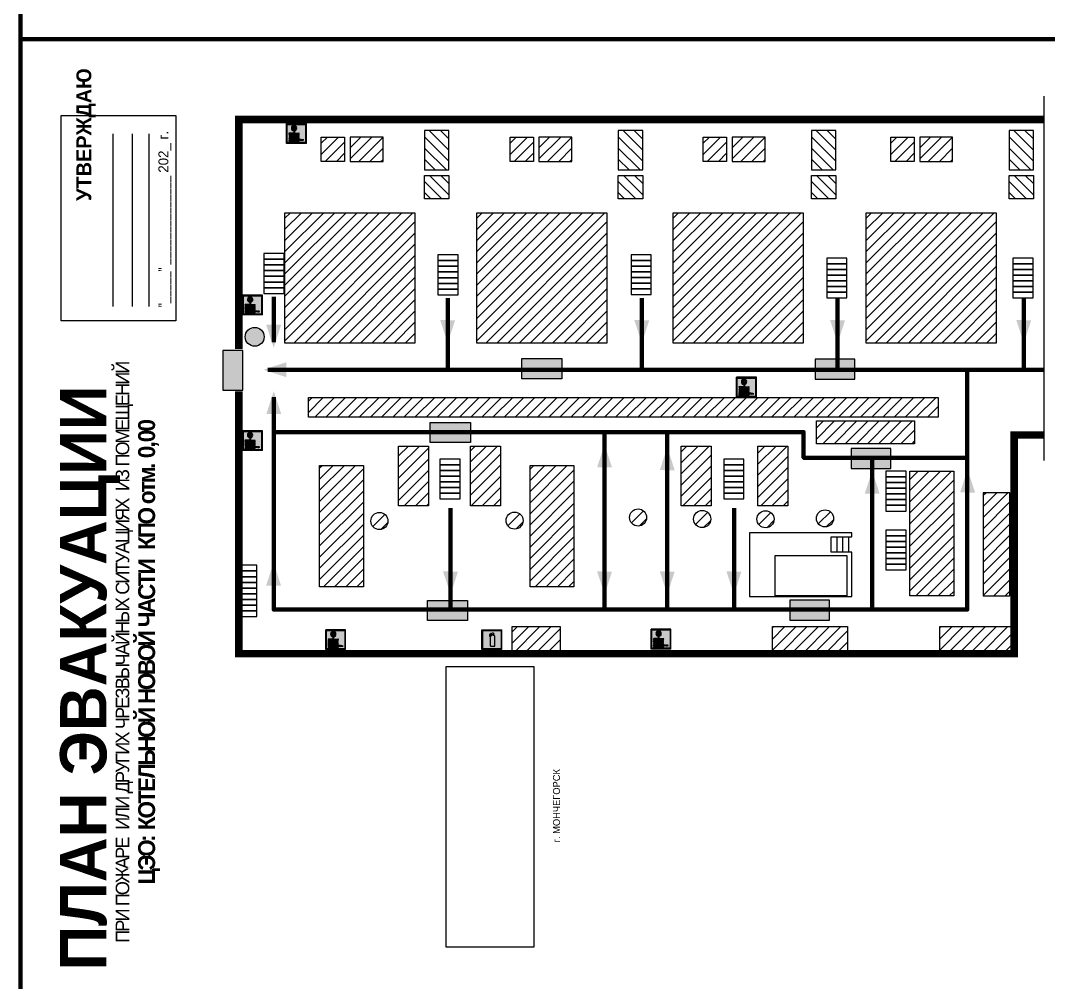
# Model space of a CAD drawing. Header units: millimetres. Extents: x 13114 to 67229, y 22859 to 38520.
# Drawn here: x 29371.4 to 29785.7, y 25475.5 to 25863 of the extents above; entities that cross this region are included whole.
import ezdxf

# ---------------------------------------------------------------- set-up
doc = ezdxf.new("R2010")
doc.units = ezdxf.units.MM
doc.layers.add('План_Штампы', color=7, linetype='Continuous')
doc.styles.add('обычный', font='arial.ttf')
picture_1 = doc.add_image_def('image1.jpg', size_in_pixel=(337, 105))
pattern_1 = [(45, (761.4002, 20790.313), (-2.24506403, 2.24506403), [])]

# ---------------------------------------------------------------- blocks, each defined once
blk = doc.blocks.new('A$C32E8229D')
at = {"true_color": 0xffffff}
blk.add_hatch(color=7, dxfattribs=at).paths.add_polyline_path([(0, 0), (0, -8), (16, -8), (16, 0)])
h = blk.add_hatch(color=126)
h.paths.add_polyline_path([(0.2, -0.2), (15.8, -0.2), (15.8, -7.8), (0.2, -7.8)])
h.paths.add_polyline_path([(13.49, -2.05), (12.08, -2.05), (11.37, -2.63, 0.162397), (11.29, -2.84), (11.29, -3.63), (10.35, -3.63), (10.35, -4.05), (11.68, -4.05), (11.68, -3.48), (12.26, -4.28), (11.29, -5.1), (11.29, -6.78), (11.85, -6.78), (11.85, -5.44), (12.8, -4.64), (12.8, -5.94), (14.46, -5.94), (14.46, -5.39), (13.45, -5.39), (13.45, -3.97), (12.46, -2.59), (13.15, -2.59), (13.69, -3.34), (14.18, -3)], flags=16)
h.paths.add_polyline_path([(10.74, -1.82, 1), (11.8, -1.82, 1)], flags=16)
h.paths.add_polyline_path([(9.39, -3.59), (5.99, -3.59), (6.56, -3.03), (5.91, -3.03), (5.1, -3.83), (5.91, -4.64), (6.56, -4.64), (5.99, -4.09), (9.39, -4.09)], flags=16)
h.paths.add_polyline_path([(4.29, -1.08), (1.72, -1.08), (1.72, -6.6), (4.29, -6.6)], flags=16)
at = {"color": 126}
blk.add_lwpolyline([(16, -8), (0, -8), (0, 0), (16, 0)], close=True, dxfattribs=at)
blk = doc.blocks.new('A$C37112FD5')
at = {"true_color": 0xf5f5ff}
h = blk.add_hatch(color=7, dxfattribs=at)
h.dxf.hatch_style = 1
h.paths.add_polyline_path([(12.8, -7.4), (0, -7.4), (0, -20.2), (12.8, -20.2)])
h.paths.add_polyline_path([(12.29, -7.91), (12.29, -19.69), (0.51, -19.69), (0.51, -7.91)], flags=16)
h.paths.add_polyline_path([(4.98, -9.04, -0.42597), (5.17, -9.22), (5.17, -12.25), (5.17, -15.29, -0.432244), (4.98, -15.47), (4.83, -15.47, -0.42597), (4.64, -15.29), (4.64, -12.25), (4.64, -9.22, -0.432244), (4.83, -9.04)], flags=0)
h.paths.add_polyline_path([(4.28, -9.22), (4.28, -12.25), (4.28, -15.29, -0.432244), (4.09, -15.47), (3.94, -15.47, -0.42597), (3.75, -15.29), (3.75, -12.25), (3.75, -9.22, -0.432244), (3.94, -9.04), (4.09, -9.04, -0.42597)], flags=0)
h.paths.add_polyline_path([(5.72, -9.04), (5.87, -9.04, -0.42597), (6.06, -9.22), (6.06, -12.25), (6.06, -15.29, -0.432244), (5.87, -15.47), (5.72, -15.47, -0.42597), (5.53, -15.29), (5.53, -12.25), (5.53, -9.22, -0.432244)], flags=0)
h.paths.add_polyline_path([(6.42, -8.9), (6.5, -8.9, -0.42597), (6.69, -9.08), (6.69, -12.03), (8.21, -12.03, -15.824349), (8.21, -12.47), (6.69, -12.47), (6.69, -15.42, -0.432244), (6.5, -15.6), (6.42, -15.6)], flags=0)
h.paths.add_polyline_path([(3.39, -9.22), (3.39, -12.25), (3.39, -15.29, -0.432244), (3.2, -15.47), (3.05, -15.47, -0.42597), (2.85, -15.29), (2.85, -12.25), (2.85, -9.22, -0.432244), (3.05, -9.04), (3.2, -9.04, -0.42597)], flags=0)
h.paths.add_polyline_path([(2.5, -9.22), (2.5, -16.71), (1.96, -16.71), (1.96, -9.22, -0.432244), (2.15, -9.04), (2.31, -9.04, -0.42597)], flags=0)
h.paths.add_polyline_path([(1.61, -8.9), (1.61, -15.6), (1.57, -15.6, -0.42597), (1.37, -15.42), (1.37, -12.03), (1.37, -9.09, -0.432244), (1.57, -8.9)], flags=0)
h.paths.add_polyline_path([(9.76, -10.81), (9.76, -12.03), (8.49, -12.03, -0.336371)], flags=0)
h.paths.add_polyline_path([(8.49, -12.47), (9.76, -12.47), (9.76, -13.7, -0.336371)], flags=0)
h.paths.add_polyline_path([(10.11, -10.81, -0.336371), (11.38, -12.03), (10.11, -12.03)], flags=0)
h.paths.add_polyline_path([(10.11, -12.47), (11.38, -12.47, -0.336371), (10.11, -13.7)], flags=0)
h.paths.add_polyline_path([(2.5, -16.84), (2.5, -17.05), (1.97, -17.05), (1.97, -16.84)], flags=0)
h.paths.add_polyline_path([(2.5, -17.24, -0.033778), (2.24, -18.6, -0.033778), (1.97, -17.24)], flags=0)
h = blk.add_hatch(color=242)
h.dxf.hatch_style = 1
h.paths.add_polyline_path([(12.29, -7.91), (0.51, -7.91), (0.51, -19.69), (12.29, -19.69)])
h.paths.add_polyline_path([(6.42, -15.6), (6.42, -8.9), (6.5, -8.9, -0.42597), (6.69, -9.08), (6.69, -12.03), (8.21, -12.03, -15.824349), (8.21, -12.47), (6.69, -12.47), (6.69, -15.42, -0.432244), (6.5, -15.6)], flags=16)
h.paths.add_polyline_path([(5.87, -15.47), (5.72, -15.47, -0.42597), (5.53, -15.29), (5.53, -12.25), (5.53, -9.22, -0.432244), (5.72, -9.04), (5.87, -9.04, -0.42597), (6.06, -9.22), (6.06, -12.25), (6.06, -15.29, -0.432244)], flags=16)
h.paths.add_polyline_path([(4.98, -15.47), (4.83, -15.47, -0.42597), (4.64, -15.29), (4.64, -12.25), (4.64, -9.22, -0.432244), (4.83, -9.04), (4.98, -9.04, -0.42597), (5.17, -9.22), (5.17, -12.25), (5.17, -15.29, -0.432244)], flags=16)
h.paths.add_polyline_path([(4.09, -15.47), (3.94, -15.47, -0.42597), (3.75, -15.29), (3.75, -12.25), (3.75, -9.22, -0.432244), (3.94, -9.04), (4.09, -9.04, -0.42597), (4.28, -9.22), (4.28, -12.25), (4.28, -15.29, -0.432244)], flags=16)
h.paths.add_polyline_path([(3.2, -15.47), (3.05, -15.47, -0.42597), (2.85, -15.29), (2.85, -12.25), (2.85, -9.22, -0.432244), (3.05, -9.04), (3.2, -9.04, -0.42597), (3.39, -9.22), (3.39, -12.25), (3.39, -15.29, -0.432244)], flags=16)
h.paths.add_polyline_path([(2.5, -17.05), (1.97, -17.05), (1.97, -16.84), (2.5, -16.84)], flags=16)
h.paths.add_polyline_path([(2.5, -17.24, -0.033778), (2.24, -18.6, -0.033778), (1.97, -17.24)], flags=16)
h.paths.add_polyline_path([(2.5, -16.71), (1.96, -16.71), (1.96, -9.22, -0.432244), (2.15, -9.04), (2.31, -9.04, -0.42597), (2.5, -9.22)], flags=16)
h.paths.add_polyline_path([(1.61, -15.6), (1.57, -15.6, -0.42597), (1.37, -15.42), (1.37, -12.03), (1.37, -9.09, -0.432244), (1.57, -8.9), (1.61, -8.9)], flags=16)
h.paths.add_polyline_path([(8.49, -12.47), (9.76, -12.47), (9.76, -13.7, -0.336371)], flags=0)
h.paths.add_polyline_path([(10.11, -13.7), (10.11, -12.47), (11.38, -12.47, -0.336371)], flags=0)
h.paths.add_polyline_path([(8.49, -12.03, -0.336371), (9.76, -10.81), (9.76, -12.03)], flags=0)
h.paths.add_polyline_path([(10.11, -12.03), (10.11, -10.81, -0.336371), (11.38, -12.03)], flags=0)
h = blk.add_hatch(color=7, dxfattribs=at)
h.dxf.hatch_style = 1
h.paths.add_polyline_path([(1.61, -8.9), (1.57, -8.9, 0.432244), (1.37, -9.09), (1.37, -12.03), (1.37, -15.42, 0.42597), (1.57, -15.6), (1.61, -15.6)])
h.paths.add_polyline_path([(2.5, -9.22, 0.42597), (2.31, -9.04), (2.15, -9.04, 0.432244), (1.96, -9.22), (1.96, -16.71), (2.5, -16.71)])
h.paths.add_polyline_path([(2.5, -16.84), (1.97, -16.84), (1.97, -17.05), (2.5, -17.05)])
h.paths.add_polyline_path([(2.5, -17.24), (1.97, -17.24, 0.033778), (2.24, -18.6, 0.033778)])
h.paths.add_polyline_path([(3.39, -12.25), (3.39, -9.22, 0.42597), (3.2, -9.04), (3.05, -9.04, 0.432244), (2.85, -9.22), (2.85, -12.25), (2.85, -15.29, 0.42597), (3.05, -15.47), (3.2, -15.47, 0.432244), (3.39, -15.29)])
h.paths.add_polyline_path([(4.28, -12.25), (4.28, -9.22, 0.42597), (4.09, -9.04), (3.94, -9.04, 0.432244), (3.75, -9.22), (3.75, -12.25), (3.75, -15.29, 0.42597), (3.94, -15.47), (4.09, -15.47, 0.432244), (4.28, -15.29)])
h.paths.add_polyline_path([(5.17, -12.25), (5.17, -9.22, 0.42597), (4.98, -9.04), (4.83, -9.04, 0.432244), (4.64, -9.22), (4.64, -12.25), (4.64, -15.29, 0.42597), (4.83, -15.47), (4.98, -15.47, 0.432244), (5.17, -15.29)])
h.paths.add_polyline_path([(6.06, -12.25), (6.06, -9.22, 0.42597), (5.87, -9.04), (5.72, -9.04, 0.432244), (5.53, -9.22), (5.53, -12.25), (5.53, -15.29, 0.42597), (5.72, -15.47), (5.87, -15.47, 0.432244), (6.06, -15.29)])
h.paths.add_polyline_path([(6.69, -12.47), (8.21, -12.47, 15.824349), (8.21, -12.03), (6.69, -12.03), (6.69, -9.08, 0.42597), (6.5, -8.9), (6.42, -8.9), (6.42, -15.6), (6.5, -15.6, 0.432244), (6.69, -15.42)])
h.paths.add_polyline_path([(8.49, -12.47), (9.76, -12.47), (9.76, -13.7, -0.336371)], flags=16)
h.paths.add_polyline_path([(8.49, -12.03, -0.336371), (9.76, -10.81), (9.76, -12.03)], flags=16)
h.paths.add_polyline_path([(10.11, -12.47), (11.38, -12.47, -0.336371), (10.11, -13.7)], flags=16)
h.paths.add_polyline_path([(10.11, -12.03), (10.11, -10.81, -0.336371), (11.38, -12.03)], flags=16)
h = blk.add_hatch(color=242)
h.dxf.hatch_style = 1
h.paths.add_polyline_path([(9.76, -10.81, 0.336371), (8.49, -12.03), (9.76, -12.03)])
h.paths.add_polyline_path([(10.11, -10.81), (10.11, -12.03), (11.38, -12.03, 0.336371)])
h.paths.add_polyline_path([(11.38, -12.47), (10.11, -12.47), (10.11, -13.7, 0.336371)])
h.paths.add_polyline_path([(9.76, -12.47), (8.49, -12.47, 0.336371), (9.76, -13.7)])
at = {"color": 242, "lineweight": 5}
for p, q in [((0, -20.2), (0, -7.4)), ((0, -7.4), (12.8, -7.4)), ((1.37, -12.03), (1.37, -9.08)), ((1.37, -12.03), (1.37, -15.42)), ((1.57, -8.9), (1.61, -8.9)), ((1.61, -8.9), (1.61, -15.6)), ((1.96, -16.71), (1.96, -9.22)), ((2.15, -9.04), (2.31, -9.04)), ((2.5, -16.71), (2.5, -9.22)), ((2.85, -12.25), (2.85, -9.22)), ((2.85, -12.25), (2.85, -15.29)), ((3.05, -9.04), (3.2, -9.04)), ((3.39, -12.25), (3.39, -9.22)), ((3.39, -12.25), (3.39, -15.29)), ((3.75, -12.25), (3.75, -9.22)), ((3.75, -12.25), (3.75, -15.29)), ((3.94, -9.04), (4.09, -9.04)), ((4.28, -12.25), (4.28, -9.22)), ((4.28, -12.25), (4.28, -15.29)), ((4.64, -12.25), (4.64, -9.22)), ((4.64, -12.25), (4.64, -15.29)), ((4.83, -9.04), (4.98, -9.04)), ((5.17, -12.25), (5.17, -9.22)), ((5.17, -12.25), (5.17, -15.29)), ((5.53, -12.25), (5.53, -9.22)), ((5.53, -12.25), (5.53, -15.29)), ((5.72, -9.04), (5.87, -9.04)), ((6.06, -12.25), (6.06, -9.22)), ((6.06, -12.25), (6.06, -15.29)), ((6.42, -8.9), (6.42, -15.6)), ((6.5, -8.9), (6.42, -8.9)), ((6.69, -12.03), (6.69, -9.08)), ((8.21, -12.03), (6.69, -12.03)), ((8.21, -12.47), (6.69, -12.47)), ((6.69, -12.47), (6.69, -15.42)), ((9.76, -12.03), (8.49, -12.03)), ((9.76, -12.47), (8.49, -12.47)), ((9.76, -10.81), (9.76, -12.03)), ((9.76, -12.47), (9.76, -13.7)), ((10.11, -10.81), (10.11, -12.03)), ((11.38, -12.03), (10.11, -12.03)), ((11.38, -12.47), (10.11, -12.47)), ((10.11, -12.47), (10.11, -13.7)), ((12.8, -20.2), (12.8, -7.4)), ((1.57, -15.6), (1.61, -15.6)), ((1.96, -16.71), (2.5, -16.71)), ((1.97, -16.84), (2.5, -16.84)), ((1.97, -17.05), (1.97, -16.84)), ((2.5, -17.05), (1.97, -17.05)), ((1.97, -17.24), (2.5, -17.24)), ((2.5, -16.84), (2.5, -17.05)), ((3.05, -15.47), (3.2, -15.47)), ((3.94, -15.47), (4.09, -15.47)), ((4.83, -15.47), (4.98, -15.47)), ((5.72, -15.47), (5.87, -15.47)), ((6.42, -15.6), (6.5, -15.6)), ((0, -20.2), (12.8, -20.2))]:
    blk.add_line(p, q, dxfattribs=at)
blk.add_lwpolyline([(0.51, -7.91), (12.29, -7.91), (12.29, -19.69), (0.51, -19.69)], close=True, dxfattribs=at)
for centre, radius, start, end in [((1.56, -9.09), 0.182, 87.10267, 180.60715), ((2.15, -9.22), 0.182, 87.10267, 180.60715), ((2.32, -9.22), 0.182, 359.39285, 92.89733), ((3.04, -9.22), 0.182, 87.10267, 180.60715), ((3.21, -9.22), 0.182, 359.39285, 92.89733), ((3.93, -9.22), 0.182, 87.10267, 180.60715), ((4.1, -9.22), 0.182, 359.39285, 92.89733), ((4.82, -9.22), 0.182, 87.10267, 180.60715), ((4.99, -9.22), 0.182, 359.39285, 92.89733), ((5.71, -9.22), 0.182, 87.10267, 180.60715), ((5.88, -9.22), 0.182, 359.39285, 92.89733), ((6.51, -9.09), 0.182, 359.39285, 92.89733), ((9.93, -12.25), 1.74, 187.23185, 172.76815), ((9.93, -12.25), 1.46, 96.99266, 171.35851), ((9.93, -12.25), 1.46, 188.64149, 263.00734), ((9.93, -12.25), 1.46, 8.64149, 83.00734), ((9.93, -12.25), 1.46, 276.99266, 351.35851), ((1.56, -15.42), 0.182, 179.39285, 272.89733), ((12.17, -15.98), 10.27, 187.04098, 194.7793), ((-7.7, -15.98), 10.27, 345.2207, 352.95902), ((3.04, -15.29), 0.182, 179.39285, 272.89733), ((3.21, -15.29), 0.182, 267.10267, 0.60715), ((3.93, -15.29), 0.182, 179.39285, 272.89733), ((4.1, -15.29), 0.182, 267.10267, 0.60715), ((4.82, -15.29), 0.182, 179.39285, 272.89733), ((4.99, -15.29), 0.182, 267.10267, 0.60715), ((5.71, -15.29), 0.182, 179.39285, 272.89733), ((5.88, -15.29), 0.182, 267.10267, 0.60715), ((6.51, -15.42), 0.182, 267.10267, 0.60715)]:
    blk.add_arc(centre, radius, start, end, dxfattribs=at)
blk = doc.blocks.new('A$C3AD82952')
at = {"true_color": 0xf5f5ff}
h = blk.add_hatch(color=7, dxfattribs=at)
h.dxf.hatch_style = 1
h.paths.add_polyline_path([(8.21, 8.73, 0.414214), (7.89, 9.05), (7.22, 9.05), (7.22, 9.92), (7.59, 9.92, 1), (7.57, 10.36), (7.22, 10.36), (7.22, 10.6), (6.43, 10.6), (6.43, 10.36), (6.01, 10.36), (4.74, 9.59), (4.74, 8.69), (4.98, 8.73), (4.98, 9.26), (6.12, 9.91), (6.43, 9.91), (6.43, 9.05), (5.76, 9.05, 0.414214), (5.44, 8.73), (5.44, 2.2), (8.21, 2.2)], flags=0)
h.paths.add_polyline_path([(12.8, 12.8), (0, 12.8), (0, 0), (12.8, 0)])
h.paths.add_polyline_path([(0.51, 12.29), (12.29, 12.29), (12.29, 0.51), (0.51, 0.51)], flags=16)
h.paths.add_polyline_path([(4.74, 9.59), (6.01, 10.36), (6.43, 10.36), (6.43, 10.6), (7.22, 10.6), (7.22, 10.36), (7.59, 10.36, -0.94586), (7.59, 9.92), (7.22, 9.92), (7.22, 9.05), (7.89, 9.05, -0.414214), (8.21, 8.73), (8.21, 2.2), (5.44, 2.2), (5.44, 8.73, -0.414214), (5.76, 9.05), (6.43, 9.05), (6.43, 9.91), (6.12, 9.91), (4.98, 9.26), (4.98, 8.73), (4.74, 8.69)], flags=0)
h = blk.add_hatch(color=242)
h.dxf.hatch_style = 1
h.paths.add_polyline_path([(12.29, 12.29), (0.51, 12.29), (0.51, 0.51), (12.29, 0.51)])
h.paths.add_polyline_path([(4.74, 8.69), (4.74, 9.59), (6.01, 10.36), (6.43, 10.36), (6.43, 10.6), (7.22, 10.6), (7.22, 10.36), (7.59, 10.36, -0.94586), (7.59, 9.92), (7.22, 9.92), (7.22, 9.05), (7.89, 9.05, -0.414214), (8.21, 8.73), (8.21, 2.2), (5.44, 2.2), (5.44, 8.73, -0.414214), (5.76, 9.05), (6.43, 9.05), (6.43, 9.91), (6.12, 9.91), (4.98, 9.26), (4.98, 8.73)], flags=16)
h = blk.add_hatch(color=7, dxfattribs=at)
h.dxf.hatch_style = 1
h.paths.add_polyline_path([(8.21, 8.73, 0.414214), (7.89, 9.05), (7.22, 9.05), (7.22, 9.92), (7.59, 9.92, 1), (7.57, 10.36), (7.22, 10.36), (7.22, 10.6), (6.43, 10.6), (6.43, 10.36), (6.01, 10.36), (4.74, 9.59), (4.74, 8.69), (4.98, 8.73), (4.98, 9.26), (6.12, 9.91), (6.43, 9.91), (6.43, 9.05), (5.76, 9.05, 0.414214), (5.44, 8.73), (5.44, 2.2), (8.21, 2.2)])
at = {"color": 242, "lineweight": 5}
for p, q in [((0, 0), (0, 12.8)), ((0, 12.8), (12.8, 12.8)), ((6.01, 10.36), (4.74, 9.59)), ((4.74, 9.59), (4.74, 8.69)), ((4.74, 8.69), (4.98, 8.73)), ((4.98, 9.26), (6.12, 9.91)), ((4.98, 8.73), (4.98, 9.26)), ((5.44, 2.2), (5.44, 8.73)), ((5.76, 9.05), (6.43, 9.05)), ((6.01, 10.36), (6.43, 10.36)), ((6.12, 9.91), (6.43, 9.91)), ((7.22, 10.6), (6.43, 10.6)), ((6.43, 10.6), (6.43, 10.36)), ((6.43, 9.91), (6.43, 9.05)), ((7.22, 10.36), (7.22, 10.6)), ((7.59, 10.36), (7.22, 10.36)), ((7.22, 9.05), (7.22, 9.92)), ((7.59, 9.92), (7.22, 9.92)), ((7.89, 9.05), (7.22, 9.05)), ((8.21, 2.2), (8.21, 8.73)), ((12.8, 0), (12.8, 12.8)), ((0, 0), (12.8, 0)), ((5.44, 2.2), (8.21, 2.2))]:
    blk.add_line(p, q, dxfattribs=at)
blk.add_lwpolyline([(0.51, 12.29), (12.29, 12.29), (12.29, 0.51), (0.51, 0.51)], close=True, dxfattribs=at)
for centre, radius, start, end in [((5.76, 8.73), 0.32, 90, 180), ((7.58, 10.14), 0.223, 273.18746, 86.81254), ((7.89, 8.73), 0.32, 0, 90)]:
    blk.add_arc(centre, radius, start, end, dxfattribs=at)
blk = doc.blocks.new('A$C7B8C2D5B')
at = {"lineweight": 0}
h = blk.add_hatch(color=5, dxfattribs=at)
h.dxf.hatch_style = 1
h.paths.add_polyline_path([(1.4, -3.02, 1), (-2.11, -3.02, 1)])
at = {"color": 5, "lineweight": 0}
blk.add_circle((-0.36, -3.02), 1.75, dxfattribs=at)
blk = doc.blocks.new('A$C7B4425F7')
at = {"true_color": 0xffffff}
blk.add_hatch(color=7, dxfattribs=at).paths.add_polyline_path([(0, 0), (-16, 0), (-16, -8), (0, -8)])
h = blk.add_hatch(color=126)
h.paths.add_polyline_path([(-0.2, -0.2), (-15.8, -0.2), (-15.8, -7.8), (-0.2, -7.8)])
h.paths.add_polyline_path([(-11.76, -2.03), (-11.76, -3.66), (-11.17, -3.66, -0.568275), (-11.17, -6.18), (-12.58, -6.18), (-12.58, -2.03)], flags=16)
h.paths.add_polyline_path([(-13.33, -4.12, -0.495768), (-13.59, -6.18), (-15.03, -6.18), (-15.03, -2.03), (-13.59, -2.03, -0.487973)], flags=16)
h.paths.add_polyline_path([(-10.25, -2.03), (-9.48, -2.03), (-9.48, -6.18), (-10.25, -6.18)], flags=16)
h.paths.add_polyline_path([(-13.84, -3.69), (-14.24, -3.69), (-14.24, -3.03), (-13.9, -3.03, -0.692621)], flags=0)
h.paths.add_polyline_path([(-9.15, -2.03), (-8.4, -2.03), (-8.04, -3.07), (-7.68, -2.03), (-6.93, -2.03), (-7.64, -4.1), (-6.93, -6.18), (-7.68, -6.18), (-8.04, -5.14), (-8.4, -6.18), (-9.15, -6.18), (-8.44, -4.1)], flags=16)
h.paths.add_polyline_path([(-11.76, -4.46), (-11.42, -4.46, -0.692621), (-11.36, -5.12), (-11.76, -5.12)], flags=0)
h.paths.add_polyline_path([(-13.9, -5.2), (-14.24, -5.2), (-14.24, -4.55), (-13.84, -4.55, -0.708038)], flags=0)
edge = h.paths.add_edge_path(flags=16)
edge.add_ellipse((-5.51, -4.08), major_axis=(0, 2.05), ratio=0.586184, start_angle=0, end_angle=360)
edge = h.paths.add_edge_path(flags=0)
edge.add_ellipse((-5.51, -4.08), major_axis=(0, 1.14), ratio=0.454828, start_angle=0, end_angle=360)
h.paths.add_polyline_path([(-4.13, -4.96, 0.377264), (-3.48, -4.52, 0.0555), (-3.16, -2.03), (-1.66, -2.03), (-1.66, -4.96), (-0.96, -4.96), (-0.96, -7.01), (-1.75, -7.01), (-1.75, -6.18), (-3.3, -6.18), (-3.3, -7.02), (-4.13, -7.02)], flags=16)
h.paths.add_polyline_path([(-2.73, -2.91), (-2.28, -2.91), (-2.28, -4.96), (-3.05, -4.96, 0.079136)], flags=0)
at = {"color": 126}
blk.add_lwpolyline([(-16, -8), (0, -8), (0, 0), (-16, 0)], close=True, dxfattribs=at)

msp = doc.modelspace()

# ---------------------------------------------------------------- hatches: boundary and pattern name
at = {"lineweight": 0}
h = msp.add_hatch(dxfattribs=at)
h.set_pattern_fill('ANSI31', color=256, angle=90)
h.set_pattern_definition([(135, (34559.976, -2939.9457), (-2.24506403, -2.24506403), [])])
h.paths.add_polyline_path([(29534.21, 25791.19), (29544.03, 25791.19), (29544.03, 25800.65), (29534.21, 25800.65)])
h.paths.add_polyline_path([(29544.03, 25818.76), (29534.21, 25818.76), (29534.21, 25802.86), (29544.03, 25802.86)])
h = msp.add_hatch(dxfattribs=at)
h.set_pattern_fill('ANSI31', color=256, angle=90)
h.set_pattern_definition([(135, (34638.0788, -2939.9457), (-2.24506403, -2.24506403), [])])
h.paths.add_polyline_path([(29612.31, 25791.19), (29622.14, 25791.19), (29622.14, 25800.65), (29612.31, 25800.65)])
h.paths.add_polyline_path([(29622.14, 25818.76), (29612.31, 25818.76), (29612.31, 25802.86), (29622.14, 25802.86)])
h = msp.add_hatch(dxfattribs=at)
h.set_pattern_fill('ANSI31', color=256, angle=90)
h.set_pattern_definition([(135, (34715.9283, -2939.9457), (-2.24506403, -2.24506403), [])])
h.paths.add_polyline_path([(29690.16, 25791.19), (29699.99, 25791.19), (29699.99, 25800.65), (29690.16, 25800.65)])
h.paths.add_polyline_path([(29699.99, 25818.76), (29690.16, 25818.76), (29690.16, 25802.86), (29699.99, 25802.86)])
h = msp.add_hatch(dxfattribs=at)
h.set_pattern_fill('ANSI31', color=256, angle=90)
h.set_pattern_definition([(135, (34795.5863, -2939.9457), (-2.24506403, -2.24506403), [])])
h.paths.add_polyline_path([(29769.82, 25791.19), (29779.64, 25791.19), (29779.64, 25800.65), (29769.82, 25800.65)])
h.paths.add_polyline_path([(29779.64, 25818.76), (29769.82, 25818.76), (29769.82, 25802.86), (29779.64, 25802.86)])
h = msp.add_hatch(dxfattribs=at)
h.set_pattern_fill('ANSI31', color=256)
h.set_pattern_definition(pattern_1)
h.paths.add_polyline_path([(29492.54, 25816.08), (29492.54, 25806.26), (29502, 25806.26), (29502, 25816.08)])
h.paths.add_polyline_path([(29517.48, 25806.26), (29517.48, 25816.08), (29504.21, 25816.08), (29504.21, 25806.26)])
h = msp.add_hatch(dxfattribs=at)
h.set_pattern_fill('ANSI31', color=256)
h.set_pattern_definition([(45, (837.5094, 20790.313), (-2.24506403, 2.24506403), [])])
h.paths.add_polyline_path([(29568.65, 25816.08), (29568.65, 25806.26), (29578.11, 25806.26), (29578.11, 25816.08)])
h.paths.add_polyline_path([(29593.59, 25806.26), (29593.59, 25816.08), (29580.32, 25816.08), (29580.32, 25806.26)])
h = msp.add_hatch(dxfattribs=at)
h.set_pattern_fill('ANSI31', color=256)
h.set_pattern_definition([(45, (915.3664, 20790.313), (-2.24506403, 2.24506403), [])])
h.paths.add_polyline_path([(29646.51, 25816.08), (29646.51, 25806.26), (29655.97, 25806.26), (29655.97, 25816.08)])
h.paths.add_polyline_path([(29671.45, 25806.26), (29671.45, 25816.08), (29658.18, 25816.08), (29658.18, 25806.26)])
h = msp.add_hatch(dxfattribs=at)
h.set_pattern_fill('ANSI31', color=256)
h.set_pattern_definition([(45, (990.9697, 20790.313), (-2.24506403, 2.24506403), [])])
h.paths.add_polyline_path([(29722.11, 25816.08), (29722.11, 25806.26), (29731.57, 25806.26), (29731.57, 25816.08)])
h.paths.add_polyline_path([(29747.05, 25806.26), (29747.05, 25816.08), (29733.78, 25816.08), (29733.78, 25806.26)])
h = msp.add_hatch(dxfattribs=at)
h.set_pattern_fill('ANSI31', color=256)
h.set_pattern_definition([(45, (735.4426, 21328.0052), (-2.24506403, 2.24506403), [])])
h.paths.add_polyline_path([(29477.94, 25733.08), (29530.32, 25733.08), (29530.32, 25785.58), (29477.94, 25785.58)])
h = msp.add_hatch(dxfattribs=at)
h.set_pattern_fill('ANSI31', color=256)
h.set_pattern_definition([(45, (812.7938, 21328.0052), (-2.24506403, 2.24506403), [])])
h.paths.add_polyline_path([(29555.29, 25733.08), (29607.68, 25733.08), (29607.68, 25785.58), (29555.29, 25785.58)])
h = msp.add_hatch(dxfattribs=at)
h.set_pattern_fill('ANSI31', color=256)
h.set_pattern_definition([(45, (891.934, 21328.0052), (-2.24506403, 2.24506403), [])])
h.paths.add_polyline_path([(29634.43, 25733.08), (29686.82, 25733.08), (29686.82, 25785.58), (29634.43, 25785.58)])
h = msp.add_hatch(dxfattribs=at)
h.set_pattern_fill('ANSI31', color=256)
h.set_pattern_definition([(45, (969.7236, 21328.0052), (-2.24506403, 2.24506403), [])])
h.paths.add_polyline_path([(29712.22, 25733.08), (29764.61, 25733.08), (29764.61, 25785.58), (29712.22, 25785.58)])
h = msp.add_hatch(dxfattribs=at)
h.set_pattern_fill('ANSI31', color=256)
h.set_pattern_definition(pattern_1)
h.paths.add_polyline_path([(29487.37, 25711.17), (29487.37, 25703.22), (29741.27, 25703.22), (29741.27, 25711.17)])
h.paths.add_polyline_path([(29731.73, 25692.52), (29731.73, 25701.72), (29692.16, 25701.72), (29692.16, 25692.52)])
h.paths.add_polyline_path([(29729.8, 25631.2), (29747.49, 25631.2), (29747.49, 25681.47), (29729.8, 25681.47)])
h.paths.add_polyline_path([(29770.14, 25672.8), (29759.33, 25672.8), (29759.33, 25631.2), (29770.14, 25631.2)])
h.paths.add_polyline_path([(29771.83, 25607.94), (29771.83, 25618.85), (29741.84, 25618.85), (29741.84, 25607.94)])
h.paths.add_polyline_path([(29674.46, 25618.85), (29674.46, 25607.94), (29704.69, 25607.94), (29704.69, 25618.85)])
h.paths.add_polyline_path([(29569.56, 25618.85), (29569.56, 25607.94), (29588.83, 25607.94), (29588.83, 25618.85)])
h = msp.add_hatch(dxfattribs=at)
h.set_pattern_fill('ANSI31', color=256)
h.set_pattern_definition(pattern_1)
h.paths.add_polyline_path([(29509.58, 25683.74), (29491.93, 25683.74), (29491.93, 25634.87), (29509.58, 25634.87)])
h.paths.add_polyline_path([(29535.83, 25691.6), (29523.76, 25691.6), (29523.76, 25667.47), (29535.83, 25667.47)])
h.paths.add_polyline_path([(29552.79, 25667.47), (29564.86, 25667.47), (29564.86, 25691.6), (29552.79, 25691.6)])
h.paths.add_polyline_path([(29576.73, 25634.87), (29594.38, 25634.87), (29594.38, 25683.74), (29576.73, 25683.74)])
h.paths.add_polyline_path([(29649.76, 25691.6), (29637.69, 25691.6), (29637.69, 25667.47), (29649.76, 25667.47)])
h.paths.add_polyline_path([(29680.66, 25691.6), (29668.59, 25691.6), (29668.59, 25667.47), (29680.66, 25667.47)])
h = msp.add_hatch(dxfattribs=at)
h.set_pattern_fill('ANSI31', color=256)
h.set_pattern_definition(pattern_1)
h.paths.add_polyline_path([(29519.46, 25661.38, 1), (29512.57, 25661.38, 1)])
h = msp.add_hatch(dxfattribs=at)
h.set_pattern_fill('ANSI31', color=256)
h.set_pattern_definition([(45, (815.8832, 20790.49), (-2.24506403, 2.24506403), [])])
h.paths.add_polyline_path([(29573.94, 25661.56, 1), (29567.05, 25661.56, 1)])
h = msp.add_hatch(dxfattribs=at)
h.set_pattern_fill('ANSI31', color=256)
h.set_pattern_definition([(45, (865.6512, 20791.728), (-2.24506403, 2.24506403), [])])
h.paths.add_polyline_path([(29623.71, 25662.8, 1), (29616.82, 25662.8, 1)])
h = msp.add_hatch(dxfattribs=at)
h.set_pattern_fill('ANSI31', color=256)
h.set_pattern_definition([(45, (891.5077, 20791.1063), (-2.24506403, 2.24506403), [])])
h.paths.add_polyline_path([(29649.57, 25662.18, 1), (29642.67, 25662.18, 1)])
h = msp.add_hatch(dxfattribs=at)
h.set_pattern_fill('ANSI31', color=256)
h.set_pattern_definition([(45, (917.0087, 20791.0175), (-2.24506403, 2.24506403), [])])
h.paths.add_polyline_path([(29675.07, 25662.09, 1), (29668.18, 25662.09, 1)])
h = msp.add_hatch(dxfattribs=at)
h.set_pattern_fill('ANSI31', color=256)
h.set_pattern_definition([(45, (940.9992, 20791.3727), (-2.24506403, 2.24506403), [])])
h.paths.add_polyline_path([(29699.06, 25662.44, 1), (29692.17, 25662.44, 1)])

# ---------------------------------------------------------------- linework, layer by layer
at = {"color": 6, "lineweight": 100}
for points in [[(29371.38, 25855.56), (29971.38, 25855.56), (29971.38, 26250.56), (29371.38, 26250.56)], [(29371.38, 25460.56), (29971.38, 25460.56), (29971.38, 25855.56), (29371.38, 25855.56)]]:
    msp.add_lwpolyline(points, close=True, dxfattribs=at)
at = {"lineweight": 0}
for points in [[(29783.88, 25685.71), (29783.88, 25832.54)], [(29706.44, 25655.05), (29706.44, 25656.65), (29665.12, 25656.65), (29665.12, 25630.96), (29706.44, 25630.96), (29706.44, 25648.78), (29698.11, 25648.78), (29698.11, 25655.05), (29706.44, 25655.05)], [(29700.55, 25648.78), (29700.55, 25655.05)], [(29702.77, 25648.78), (29702.77, 25655.05)], [(29705.15, 25648.78), (29705.15, 25655.05)]]:
    msp.add_lwpolyline(points, dxfattribs=at)
msp.add_lwpolyline([(29387.73, 25742.1), (29387.73, 25824.75), (29433.94, 25824.75), (29433.94, 25742.1)], close=True)
at = {"lineweight": 100, "const_width": 3}
for points in [[(29459.36, 25730.68), (29459.36, 25823.16), (29783.65, 25823.16)], [(29783.87, 25696.06), (29771.83, 25696.06), (29771.83, 25607.94), (29459.36, 25607.94), (29459.36, 25713.59)]]:
    msp.add_lwpolyline(points, dxfattribs=at)
at = {"lineweight": 0}
for points in [[(29544.03, 25802.86), (29544.03, 25818.76), (29534.21, 25818.76), (29534.21, 25802.86)], [(29622.14, 25802.86), (29622.14, 25818.76), (29612.31, 25818.76), (29612.31, 25802.86)], [(29699.99, 25802.86), (29699.99, 25818.76), (29690.16, 25818.76), (29690.16, 25802.86)], [(29779.64, 25802.86), (29779.64, 25818.76), (29769.82, 25818.76), (29769.82, 25802.86)], [(29492.54, 25816.08), (29502, 25816.08), (29502, 25806.26), (29492.54, 25806.26)], [(29504.21, 25806.26), (29517.48, 25806.26), (29517.48, 25816.08), (29504.21, 25816.08)], [(29568.65, 25816.08), (29578.11, 25816.08), (29578.11, 25806.26), (29568.65, 25806.26)], [(29580.32, 25806.26), (29593.59, 25806.26), (29593.59, 25816.08), (29580.32, 25816.08)], [(29646.51, 25816.08), (29655.97, 25816.08), (29655.97, 25806.26), (29646.51, 25806.26)], [(29658.18, 25806.26), (29671.45, 25806.26), (29671.45, 25816.08), (29658.18, 25816.08)], [(29722.11, 25816.08), (29731.57, 25816.08), (29731.57, 25806.26), (29722.11, 25806.26)], [(29733.78, 25806.26), (29747.05, 25806.26), (29747.05, 25816.08), (29733.78, 25816.08)], [(29534.21, 25791.19), (29534.21, 25800.65), (29544.03, 25800.65), (29544.03, 25791.19)], [(29612.31, 25791.19), (29612.31, 25800.65), (29622.14, 25800.65), (29622.14, 25791.19)], [(29690.16, 25791.19), (29690.16, 25800.65), (29699.99, 25800.65), (29699.99, 25791.19)], [(29769.82, 25791.19), (29769.82, 25800.65), (29779.64, 25800.65), (29779.64, 25791.19)], [(29477.94, 25785.58), (29530.32, 25785.58), (29530.32, 25733.08), (29477.94, 25733.08)], [(29555.29, 25785.58), (29607.68, 25785.58), (29607.68, 25733.08), (29555.29, 25733.08)], [(29634.43, 25785.58), (29686.82, 25785.58), (29686.82, 25733.08), (29634.43, 25733.08)], [(29712.22, 25785.58), (29764.61, 25785.58), (29764.61, 25733.08), (29712.22, 25733.08)], [(29469.43, 25766.86), (29477.61, 25766.86), (29477.61, 25769.15), (29469.43, 25769.15)], [(29539.56, 25766.31), (29547.74, 25766.31), (29547.74, 25768.6), (29539.56, 25768.6)], [(29617.44, 25766.38), (29625.61, 25766.38), (29625.61, 25768.67), (29617.44, 25768.67)], [(29469.43, 25764.56), (29477.61, 25764.56), (29477.61, 25766.86), (29469.43, 25766.86)], [(29469.43, 25762.27), (29477.61, 25762.27), (29477.61, 25764.56), (29469.43, 25764.56)], [(29539.56, 25764.02), (29547.74, 25764.02), (29547.74, 25766.31), (29539.56, 25766.31)], [(29539.56, 25761.73), (29547.74, 25761.73), (29547.74, 25764.02), (29539.56, 25764.02)], [(29617.44, 25764.08), (29625.61, 25764.08), (29625.61, 25766.38), (29617.44, 25766.38)], [(29617.44, 25761.79), (29625.61, 25761.79), (29625.61, 25764.08), (29617.44, 25764.08)], [(29696.29, 25765.01), (29704.47, 25765.01), (29704.47, 25767.3), (29696.29, 25767.3)], [(29696.29, 25762.72), (29704.47, 25762.72), (29704.47, 25765.01), (29696.29, 25765.01)], [(29771.29, 25765.01), (29779.46, 25765.01), (29779.46, 25767.3), (29771.29, 25767.3)], [(29771.29, 25762.72), (29779.46, 25762.72), (29779.46, 25765.01), (29771.29, 25765.01)], [(29469.43, 25759.98), (29477.61, 25759.98), (29477.61, 25762.27), (29469.43, 25762.27)], [(29469.43, 25757.68), (29477.61, 25757.68), (29477.61, 25759.98), (29469.43, 25759.98)], [(29539.56, 25759.43), (29547.74, 25759.43), (29547.74, 25761.73), (29539.56, 25761.73)], [(29617.44, 25759.5), (29625.61, 25759.5), (29625.61, 25761.79), (29617.44, 25761.79)], [(29696.29, 25760.43), (29704.47, 25760.43), (29704.47, 25762.72), (29696.29, 25762.72)], [(29696.29, 25758.13), (29704.47, 25758.13), (29704.47, 25760.43), (29696.29, 25760.43)], [(29771.29, 25760.43), (29779.46, 25760.43), (29779.46, 25762.72), (29771.29, 25762.72)], [(29771.29, 25758.13), (29779.46, 25758.13), (29779.46, 25760.43), (29771.29, 25760.43)], [(29469.43, 25755.39), (29477.61, 25755.39), (29477.61, 25757.68), (29469.43, 25757.68)], [(29539.56, 25757.14), (29547.74, 25757.14), (29547.74, 25759.43), (29539.56, 25759.43)], [(29539.56, 25754.85), (29547.74, 25754.85), (29547.74, 25757.14), (29539.56, 25757.14)], [(29617.44, 25757.21), (29625.61, 25757.21), (29625.61, 25759.5), (29617.44, 25759.5)], [(29617.44, 25754.91), (29625.61, 25754.91), (29625.61, 25757.21), (29617.44, 25757.21)], [(29696.29, 25755.84), (29704.47, 25755.84), (29704.47, 25758.13), (29696.29, 25758.13)], [(29696.29, 25753.55), (29704.47, 25753.55), (29704.47, 25755.84), (29696.29, 25755.84)], [(29771.29, 25755.84), (29779.46, 25755.84), (29779.46, 25758.13), (29771.29, 25758.13)], [(29771.29, 25753.55), (29779.46, 25753.55), (29779.46, 25755.84), (29771.29, 25755.84)], [(29469.43, 25753.1), (29477.61, 25753.1), (29477.61, 25755.39), (29469.43, 25755.39)], [(29539.56, 25752.55), (29547.74, 25752.55), (29547.74, 25754.85), (29539.56, 25754.85)], [(29617.44, 25752.62), (29625.61, 25752.62), (29625.61, 25754.91), (29617.44, 25754.91)], [(29696.29, 25751.25), (29704.47, 25751.25), (29704.47, 25753.55), (29696.29, 25753.55)], [(29771.29, 25751.25), (29779.46, 25751.25), (29779.46, 25753.55), (29771.29, 25753.55)], [(29487.37, 25711.17), (29741.27, 25711.17), (29741.27, 25703.22), (29487.37, 25703.22)], [(29692.16, 25701.72), (29731.73, 25701.72), (29731.73, 25692.52), (29692.16, 25692.52)], [(29523.76, 25691.6), (29535.83, 25691.6), (29535.83, 25667.47), (29523.76, 25667.47)], [(29552.79, 25691.6), (29564.86, 25691.6), (29564.86, 25667.47), (29552.79, 25667.47)], [(29637.69, 25691.6), (29649.76, 25691.6), (29649.76, 25667.47), (29637.69, 25667.47)], [(29668.59, 25691.6), (29680.66, 25691.6), (29680.66, 25667.47), (29668.59, 25667.47)], [(29540.42, 25684.03), (29548.59, 25684.03), (29548.59, 25686.33), (29540.42, 25686.33)], [(29654.79, 25684.03), (29662.96, 25684.03), (29662.96, 25686.33), (29654.79, 25686.33)], [(29491.93, 25683.74), (29509.58, 25683.74), (29509.58, 25634.87), (29491.93, 25634.87)], [(29540.42, 25681.74), (29548.59, 25681.74), (29548.59, 25684.03), (29540.42, 25684.03)], [(29540.42, 25679.45), (29548.59, 25679.45), (29548.59, 25681.74), (29540.42, 25681.74)], [(29576.73, 25683.74), (29594.38, 25683.74), (29594.38, 25634.87), (29576.73, 25634.87)], [(29654.79, 25681.74), (29662.96, 25681.74), (29662.96, 25684.03), (29654.79, 25684.03)], [(29654.79, 25679.45), (29662.96, 25679.45), (29662.96, 25681.74), (29654.79, 25681.74)], [(29720.13, 25679.18), (29728.3, 25679.18), (29728.3, 25681.47), (29720.13, 25681.47)], [(29729.8, 25681.47), (29747.49, 25681.47), (29747.49, 25631.2), (29729.8, 25631.2)], [(29540.42, 25677.16), (29548.59, 25677.16), (29548.59, 25679.45), (29540.42, 25679.45)], [(29540.42, 25674.86), (29548.59, 25674.86), (29548.59, 25677.16), (29540.42, 25677.16)], [(29654.79, 25677.16), (29662.96, 25677.16), (29662.96, 25679.45), (29654.79, 25679.45)], [(29654.79, 25674.86), (29662.96, 25674.86), (29662.96, 25677.16), (29654.79, 25677.16)], [(29720.13, 25676.88), (29728.3, 25676.88), (29728.3, 25679.18), (29720.13, 25679.18)], [(29540.42, 25672.57), (29548.59, 25672.57), (29548.59, 25674.86), (29540.42, 25674.86)], [(29654.79, 25672.57), (29662.96, 25672.57), (29662.96, 25674.86), (29654.79, 25674.86)], [(29720.13, 25674.59), (29728.3, 25674.59), (29728.3, 25676.88), (29720.13, 25676.88)], [(29720.13, 25672.3), (29728.3, 25672.3), (29728.3, 25674.59), (29720.13, 25674.59)], [(29540.42, 25670.28), (29548.59, 25670.28), (29548.59, 25672.57), (29540.42, 25672.57)], [(29654.79, 25670.28), (29662.96, 25670.28), (29662.96, 25672.57), (29654.79, 25672.57)], [(29720.13, 25670), (29728.3, 25670), (29728.3, 25672.3), (29720.13, 25672.3)], [(29720.13, 25667.71), (29728.3, 25667.71), (29728.3, 25670), (29720.13, 25670)], [(29759.33, 25631.2), (29770.14, 25631.2), (29770.14, 25672.8), (29759.33, 25672.8)], [(29720.13, 25665.42), (29728.3, 25665.42), (29728.3, 25667.71), (29720.13, 25667.71)], [(29720.13, 25655.41), (29728.3, 25655.41), (29728.3, 25657.71), (29720.13, 25657.71)], [(29720.13, 25653.12), (29728.3, 25653.12), (29728.3, 25655.41), (29720.13, 25655.41)], [(29720.13, 25650.83), (29728.3, 25650.83), (29728.3, 25653.12), (29720.13, 25653.12)], [(29720.13, 25648.54), (29728.3, 25648.54), (29728.3, 25650.83), (29720.13, 25650.83)], [(29720.13, 25646.24), (29728.3, 25646.24), (29728.3, 25648.54), (29720.13, 25648.54)], [(29675.49, 25647.48), (29704.41, 25647.48), (29704.41, 25631.3), (29675.49, 25631.3)], [(29720.13, 25643.95), (29728.3, 25643.95), (29728.3, 25646.24), (29720.13, 25646.24)], [(29720.13, 25641.66), (29728.3, 25641.66), (29728.3, 25643.95), (29720.13, 25643.95)], [(29458.45, 25641.25), (29466.62, 25641.25), (29466.62, 25643.54), (29458.45, 25643.54)], [(29458.45, 25638.96), (29466.62, 25638.96), (29466.62, 25641.25), (29458.45, 25641.25)], [(29458.45, 25636.67), (29466.62, 25636.67), (29466.62, 25638.96), (29458.45, 25638.96)], [(29458.45, 25634.37), (29466.62, 25634.37), (29466.62, 25636.67), (29458.45, 25636.67)], [(29458.45, 25632.08), (29466.62, 25632.08), (29466.62, 25634.37), (29458.45, 25634.37)], [(29458.45, 25629.79), (29466.62, 25629.79), (29466.62, 25632.08), (29458.45, 25632.08)], [(29458.45, 25627.5), (29466.62, 25627.5), (29466.62, 25629.79), (29458.45, 25629.79)], [(29458.45, 25625.2), (29466.62, 25625.2), (29466.62, 25627.5), (29458.45, 25627.5)], [(29458.45, 25622.91), (29466.62, 25622.91), (29466.62, 25625.2), (29458.45, 25625.2)], [(29569.56, 25618.85), (29588.83, 25618.85), (29588.83, 25607.94), (29569.56, 25607.94)], [(29674.46, 25618.85), (29704.69, 25618.85), (29704.69, 25607.94), (29674.46, 25607.94)], [(29741.84, 25618.85), (29772.08, 25618.85), (29772.08, 25607.94), (29741.84, 25607.94)]]:
    msp.add_lwpolyline(points, close=True, dxfattribs=at)
for points in [[(29408.69, 25747.88), (29408.69, 25817.41)], [(29416.45, 25747.88), (29416.45, 25817.41)], [(29423.24, 25747.88), (29423.24, 25817.41)]]:
    msp.add_lwpolyline(points)
at = {"color": 126, "lineweight": 100, "true_color": 0x008754}
for points in [[(29473.41, 25733.5), (29473.41, 25751.72)], [(29543.55, 25722.36), (29543.55, 25751.21)], [(29621.81, 25722.36), (29621.81, 25751.21)], [(29700.71, 25722.36), (29700.71, 25751.21)], [(29775.76, 25722.36), (29775.76, 25751.21)], [(29471.1, 25722.36), (29783.88, 25722.36)], [(29473.41, 25711.24), (29473.41, 25625.72), (29752.96, 25625.72), (29752.96, 25722.36)], [(29752.96, 25686.89), (29686.98, 25686.89), (29686.98, 25697.2), (29473.41, 25697.2)], [(29606.77, 25697.2), (29606.77, 25625.72)], [(29632.03, 25697.2), (29632.03, 25625.72)], [(29714.55, 25686.89), (29714.55, 25625.72)], [(29544.68, 25666.62), (29544.68, 25625.72)], [(29658.93, 25666.62), (29658.93, 25625.72)]]:
    msp.add_lwpolyline(points, dxfattribs=at)
at = {"lineweight": 0}
for centre in [(29516.01, 25661.38), (29570.5, 25661.56), (29620.27, 25662.8), (29646.12, 25662.18), (29671.62, 25662.09), (29695.61, 25662.44)]:
    msp.add_circle(centre, 3.45, dxfattribs=at)
at = {"layer": 'План_Штампы', "color": 126, "true_color": 0x008754}
for points in [[(29470.39, 25740.45), (29476.4, 25740.44), (29473.42, 25731.22)], [(29540.52, 25742.32), (29546.52, 25742.3), (29543.55, 25733.08)], [(29618.77, 25742.32), (29624.78, 25742.3), (29621.8, 25733.08)], [(29697.67, 25742.32), (29703.68, 25742.3), (29700.7, 25733.08)], [(29772.72, 25742.32), (29778.73, 25742.3), (29775.75, 25733.08)], [(29478.5, 25725.36), (29478.49, 25719.35), (29469.27, 25722.33)], [(29476.46, 25704.46), (29470.45, 25704.48), (29473.43, 25713.69)], [(29609.77, 25682.98), (29603.76, 25683), (29606.74, 25692.22)], [(29635.03, 25681.86), (29629.02, 25681.88), (29632, 25691.09)], [(29717.64, 25672.37), (29711.63, 25672.38), (29714.61, 25681.6)], [(29756.09, 25672.87), (29750.08, 25672.88), (29753.06, 25682.1)], [(29476.37, 25635.35), (29470.36, 25635.37), (29473.34, 25644.59)], [(29541.67, 25641.05), (29547.68, 25641.04), (29544.7, 25631.82)], [(29603.76, 25641.05), (29609.77, 25641.04), (29606.79, 25631.82)], [(29629.02, 25641.05), (29635.03, 25641.04), (29632.05, 25631.82)], [(29655.91, 25641.05), (29661.92, 25641.04), (29658.94, 25631.82)]]:
    msp.add_solid(points, dxfattribs=at)

# ---------------------------------------------------------------- block references
at = {"xscale": 0.6249984004534781, "yscale": 0.6249984004534781, "zscale": 0.6249984004534781, "rotation": 90}
for p in [(29473.95, 25813.53), (29456.25, 25744.43), (29655.32, 25711.29), (29456.24, 25689.76), (29489.76, 25609.61), (29620.88, 25609.81)]:
    msp.add_blockref('A$C37112FD5', p, dxfattribs=at)
for name, p, xscale, yscale, zscale in [('A$C7B8C2D5B', (29466.53, 25742.18), 2.177419353276491, 2.177419353276491, 2.177419353276491), ('A$C3AD82952', (29557.36, 25609.57), 0.625, 0.625, 0.625)]:
    msp.add_blockref(name, p, dxfattribs=dict(xscale=xscale, yscale=yscale, zscale=zscale))
at = {"layer": 'План_Штампы', "rotation": 90}
msp.add_blockref('A$C7B4425F7', (29452.91, 25730.07), dxfattribs=at)
at = {"layer": 'План_Штампы', "color": 126, "true_color": 0x008754, "xscale": 1.012510887696, "yscale": 1.012510887696, "zscale": 1.012510887696, "rotation": 359.9978653237144}
for p in [(29573.4, 25726.84), (29536.47, 25701.06), (29535.38, 25629.42)]:
    msp.add_blockref('A$C32E8229D', p, dxfattribs=at)
at = {"layer": 'План_Штампы', "color": 126, "true_color": 0x008754, "xscale": -1}
for p in [(29707.62, 25726.6), (29722.11, 25690.61), (29697.37, 25629.49)]:
    msp.add_blockref('A$C32E8229D', p, dxfattribs=at)

# ---------------------------------------------------------------- texts
at = {"lineweight": 0, "rotation": 90, "style": 'обычный'}
for s, insert, char_height, width, attachment_point in [('\\pi-18,l18,t18;{\\fProxima Nova Rg|b1|i0|c204|p2;УТВЕРЖДАЮ\\H1.1997x; }', (29397.76, 25817.07), 6, 126.6484, 5), ('{\\fArial Narrow|b0|i0|c204|p34;"_____" ______________ \\fProxima Nova Rg|b0|i0|c204|p2;202_ г. }', (29429.52, 25783.03), 4, 78.6503, 5), ('{\\fProxima Nova Rg|b1|i0|c204|p2;ПЛАН ЭВАКУАЦИИ}', (29387.32, 25480.34), 18.7, 419.8066, 1), ('\\pi-8.4,l8.4,t8.4;{\\fProxima Nova Rg|b0|i0|c204|p2;г. МОНЧЕГОРСК\\H1.1997x; }', (29587.41, 25546.67), 2.8, 126.6484, 5)]:
    msp.add_mtext(s, dxfattribs=dict(at, insert=insert, char_height=char_height, width=width, attachment_point=attachment_point))
at = {"color": 0, "lineweight": 0, "insert": (29409.58, 25608.32), "char_height": 6.8, "width": 381.8334, "attachment_point": 5, "rotation": 90, "style": 'обычный'}
msp.add_mtext('{\\fArial Black|b1|i0|c204|p34;\\H2x;\\T0.85;  \\fArial Narrow|b0|i0|c204|p34;\\H0.8x;\\W0.9;\\P\\fProxima Nova Rg|b0|i0|c204|p2;\\H0.5x;\\W1;\\C256;ПРИ ПОЖАРЕ  ИЛИ ДРУГИХ ЧРЕЗВЫЧАЙНЫХ СИТУАЦИЯХ  ИЗ ПОМЕЩЕНИЙ \\fProxima Nova Rg|b1|i0|c204|p2;\\H1.25x;\\PЦЭО: КОТЕЛЬНОЙ НОВОЙ ЧАСТИ  КПО отм. 0,00 }', dxfattribs=at)

# ---------------------------------------------------------------- pictures from other files: only their frames are drawn
at = {"color": 7, "lineweight": 0, "true_color": 0xf5f5ff}
image = msp.add_image(picture_1, insert=(29578.22, 25489.71), size_in_units=(113.11, 35.24), rotation=90, dxfattribs=at)
image.dxf.flags = 7

doc.saveas('drawing.dxf')
